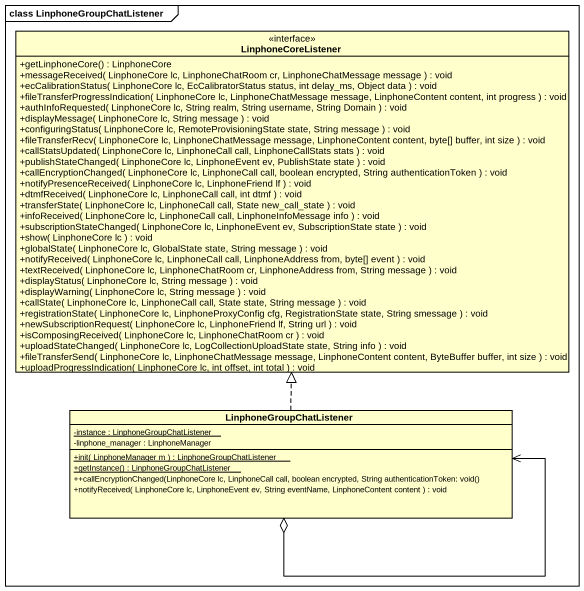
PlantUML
@startuml
mainframe class LinphoneGroupChatListener
hide circle
hide empty members
skinparam classAttributeIconSize 0
interface LinphoneCoreListener {
  +getLinphoneCore() : LinphoneCore
  +messageReceived( LinphoneCore lc, LinphoneChatRoom cr, LinphoneChatMessage message ) : void
  +ecCalibrationStatus( LinphoneCore lc, EcCalibratorStatus status, int delay_ms, Object data ) : void
  +fileTransferProgressIndication( LinphoneCore lc, LinphoneChatMessage message, LinphoneContent content, int progress ) : void
  +authInfoRequested( LinphoneCore lc, String realm, String username, String Domain ) : void
  +displayMessage( LinphoneCore lc, String message ) : void
  +configuringStatus( LinphoneCore lc, RemoteProvisioningState state, String message ) : void
  +fileTransferRecv( LinphoneCore lc, LinphoneChatMessage message, LinphoneContent content, byte[] buffer, int size ) : void
  +callStatsUpdated( LinphoneCore lc, LinphoneCall call, LinphoneCallStats stats ) : void
  +publishStateChanged( LinphoneCore lc, LinphoneEvent ev, PublishState state ) : void
  +callEncryptionChanged( LinphoneCore lc, LinphoneCall call, boolean encrypted, String authenticationToken ) : void
  +notifyPresenceReceived( LinphoneCore lc, LinphoneFriend lf ) : void
  +dtmfReceived( LinphoneCore lc, LinphoneCall call, int dtmf ) : void
  +transferState( LinphoneCore lc, LinphoneCall call, State new_call_state ) : void
  +infoReceived( LinphoneCore lc, LinphoneCall call, LinphoneInfoMessage info ) : void
  +subscriptionStateChanged( LinphoneCore lc, LinphoneEvent ev, SubscriptionState state ) : void
  +show( LinphoneCore lc ) : void
  +globalState( LinphoneCore lc, GlobalState state, String message ) : void
  +notifyReceived( LinphoneCore lc, LinphoneCall call, LinphoneAddress from, byte[] event ) : void
  +textReceived( LinphoneCore lc, LinphoneChatRoom cr, LinphoneAddress from, String message ) : void
  +displayStatus( LinphoneCore lc, String message ) : void
  +displayWarning( LinphoneCore lc, String message ) : void
  +callState( LinphoneCore lc, LinphoneCall call, State state, String message ) : void
  +registrationState( LinphoneCore lc, LinphoneProxyConfig cfg, RegistrationState state, String smessage ) : void
  +newSubscriptionRequest( LinphoneCore lc, LinphoneFriend lf, String url ) : void
  +isComposingReceived( LinphoneCore lc, LinphoneChatRoom cr ) : void
  +uploadStateChanged( LinphoneCore lc, LogCollectionUploadState state, String info ) : void
  +fileTransferSend( LinphoneCore lc, LinphoneChatMessage message, LinphoneContent content, ByteBuffer buffer, int size ) : void
  +uploadProgressIndication( LinphoneCore lc, int offset, int total ) : void
}
class LinphoneGroupChatListener {
  {static} -instance : LinphoneGroupChatListener
  -linphone_manager : LinphoneManager
  {static} +init( LinphoneManager m ) : LinphoneGroupChatListener
  {static} +getInstance() : LinphoneGroupChatListener
  ++callEncryptionChanged(LinphoneCore lc, LinphoneCall call, boolean encrypted, String authenticationToken: void()
  +notifyReceived( LinphoneCore lc, LinphoneEvent ev, String eventName, LinphoneContent content ) : void
}
LinphoneGroupChatListener .up.|> LinphoneCoreListener
LinphoneGroupChatListener o--> LinphoneGroupChatListener
@enduml
